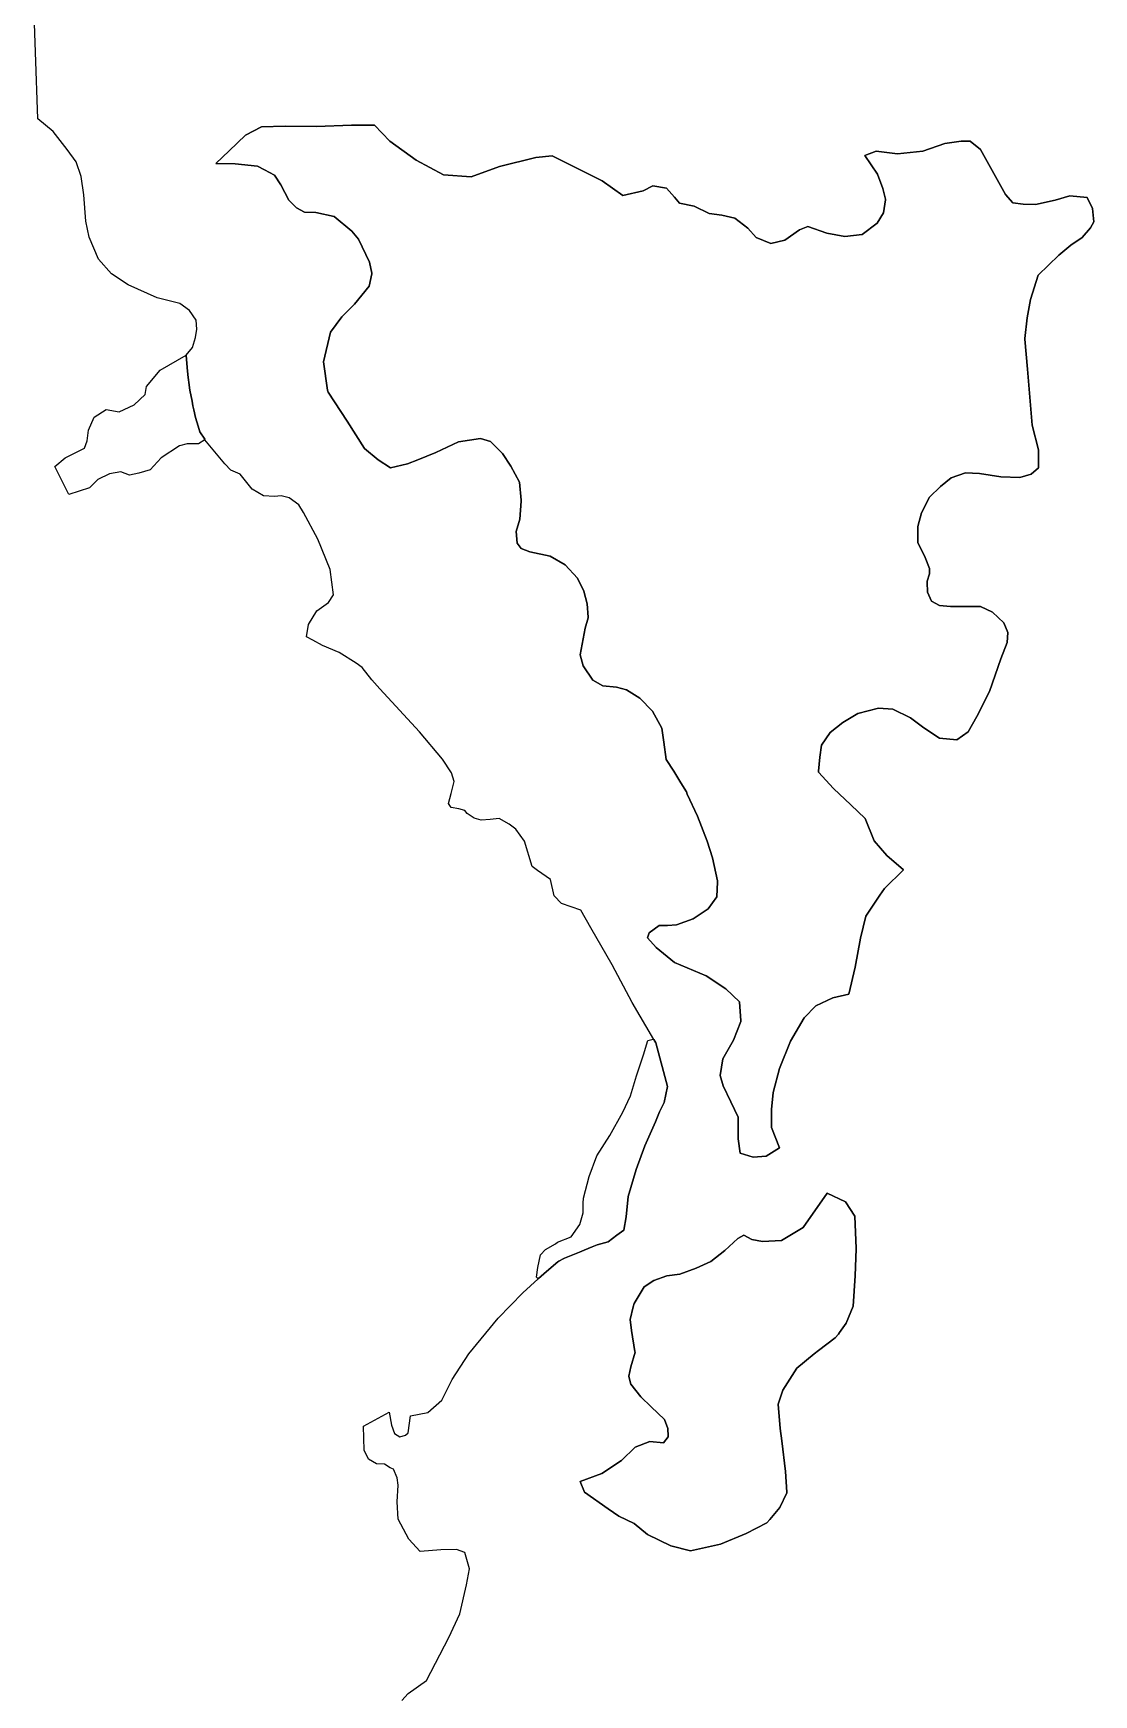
# Model space of a CAD drawing. Header units: inches. Extents: x 288635 to 1232953, y 676945 to 1655780.
# Drawn here: x 403783 to 421047, y 1381854 to 1408887 of the extents above; entities that cross this region are included whole.
import ezdxf

# ---------------------------------------------------------------- set-up
doc = ezdxf.new("R2010")
doc.units = ezdxf.units.IN
doc.header["$MEASUREMENT"] = 0

msp = doc.modelspace()

# ---------------------------------------------------------------- linework, layer by layer
at = {"color": 1}
msp.add_lwpolyline([(409785.4265, 1381763.7737), (409887.0267, 1381873.8405), (410183.3606, 1382085.5076), (410547.428, 1382788.2424), (410725.2284, 1383169.2431), (410835.2953, 1383643.3774), (410886.0954, 1383905.8446), (410809.8952, 1384168.3118), (410674.4283, 1384219.1119), (410420.4278, 1384210.6452), (410081.7604, 1384185.2452), (409895.4934, 1384388.4456), (409726.1597, 1384710.1795), (409710.0361, 1384995.0667), (409725.9111, 1385264.9422), (409710.0361, 1385381.3591), (409646.5359, 1385523.1761), (409595.7358, 1385548.5761), (409502.6023, 1385603.6096), (409371.3687, 1385612.0762), (409240.1351, 1385688.2764), (409172.4017, 1385832.21), (409159.7016, 1386221.6775), (409578.8025, 1386450.2779), (409616.9026, 1386242.8442), (409663.4693, 1386107.3772), (409748.1361, 1386048.1104), (409845.503, 1386077.7438), (409887.8364, 1386115.8439), (409925.9365, 1386391.0111), (410205.3371, 1386446.0446), (410433.9375, 1386649.245), (410603.2712, 1386983.679), (410874.2051, 1387402.7798), (411352.5727, 1387982.7476), (411750.5068, 1388393.3818), (412000.7446, 1388622.4768), (412007.1277, 1388628.062), (412139.5864, 1388740.9453), (412323.5206, 1388897.6969), (412338.1616, 1388910.1742), (412420.4455, 1388951.5493), (412429.3814, 1388956.0426), (412511.4913, 1388990.0013), (412511.4945, 1388990.0027), (412593.9479, 1389024.1035), (412675.0624, 1389057.6506), (412752.3721, 1389089.6241), (412882.066, 1389143.2625), (412963.8188, 1389177.0735), (413142.4129, 1389223.3757), (413284.6792, 1389329.8509), (413396.6595, 1389413.6594), (413436.7625, 1389630.1734), (413469.8355, 1389960.9032), (413598.8201, 1390400.7739), (413737.7266, 1390787.7278), (413913.0134, 1391177.989), (413979.1594, 1391340.0466), (414051.92, 1391488.875), (414106.5647, 1391752.4559), (413918.0287, 1392463.5629), (413886.1912, 1392517.8628), (413535.1512, 1393116.5729), (413207.0672, 1393730.4075), (412857.8165, 1394333.6587), (412699.0662, 1394619.4092), (412381.5655, 1394725.2428), (412265.1486, 1394852.243), (412201.6485, 1395116.8269), (411989.9814, 1395264.9939), (411905.3146, 1395328.494), (411778.3143, 1395741.2448), (411639.6402, 1395935.8532), (411532.96, 1396017.1334), (411365.3196, 1396108.5736), (411223.0794, 1396093.3335), (411075.7591, 1396083.1735), (410958.9188, 1396118.7336), (410847.1586, 1396189.8537), (410806.5185, 1396240.6538), (410709.9983, 1396266.0539), (410588.0781, 1396291.4539), (410542.358, 1396357.4941), (410588.0781, 1396520.0544), (410633.7982, 1396713.0948), (410593.1581, 1396855.3351), (410445.8378, 1397073.7755), (410069.9171, 1397520.8164), (409424.7558, 1398221.8578), (409292.6755, 1398369.1781), (409135.1952, 1398567.2985), (409038.675, 1398638.4186), (408764.3544, 1398811.139), (408490.0339, 1398927.9792), (408332.5536, 1399014.3394), (408230.9534, 1399065.1395), (408266.5135, 1399268.3399), (408398.5937, 1399486.7803), (408591.6341, 1399623.9406), (408672.9143, 1399750.9409), (408617.0342, 1400162.4217), (408413.8337, 1400655.1827), (408180.1533, 1401086.9835), (408109.0331, 1401213.9838), (407951.5528, 1401325.744), (407819.4726, 1401361.3041), (407712.7923, 1401351.1441), (407529.912, 1401361.3041), (407347.0316, 1401467.9843), (407153.9912, 1401711.8248), (407001.5909, 1401777.8649), (406899.9907, 1401879.4651), (406578.9218, 1402269.5783), (406581.8839, 1402278.8629), (406578.9218, 1402283.0592), (406493.9783, 1402403.3959), (406466.6461, 1402495.9049), (406425.1865, 1402636.2297), (406399.2634, 1402757.204), (406382.1737, 1402823.4753), (406368.6613, 1402900.0142), (406329.9363, 1403080.7306), (406315.1982, 1403202.8466), (406310.0556, 1403245.4569), (406304.8776, 1403288.3607), (406292.8946, 1403387.6479), (406278.1145, 1403579.7886), (406272.8633, 1403648.0541), (406271.7278, 1403649.3342), (406376.7497, 1403774.3089), (406422.4698, 1403936.8692), (406447.8698, 1404074.0295), (406435.6778, 1404218.0478), (406327.7276, 1404376.7981), (406168.9773, 1404491.0983), (405800.6765, 1404579.9985), (405330.7756, 1404795.8989), (405057.725, 1404973.6993), (404848.1746, 1405208.6498), (404695.7743, 1405570.6005), (404638.6242, 1405830.951), (404606.8741, 1406256.4019), (404562.424, 1406554.8525), (404481.4075, 1406793.0732), (404335.3572, 1406996.2736), (404106.7567, 1407288.3742), (403859.1062, 1407491.5746), (403782.9061, 1409669.629)], dxfattribs=at)
for points in [[(409337.6419, 1407392.627), (409586.3507, 1407133.3348), (410014.9765, 1406821.1258), (410459.4774, 1406583.0004), (410914.5617, 1406551.2503), (411374.9376, 1406720.584), (411962.3138, 1406863.4593), (412232.1893, 1406889.9176), (412618.4818, 1406699.4173), (413047.1076, 1406487.7502), (413380.4833, 1406244.333), (413713.8589, 1406323.7082), (413867.3176, 1406403.0833), (414089.568, 1406366.0416), (414221.86, 1406217.8746), (414301.2351, 1406122.6244), (414539.3606, 1406074.9993), (414788.0694, 1405953.2908), (414994.4448, 1405926.8324), (415206.1119, 1405879.2073), (415417.779, 1405715.1653), (415550.071, 1405561.7066), (415788.1964, 1405466.4565), (416015.7385, 1405519.3732), (416259.1557, 1405688.7069), (416391.4476, 1405741.6237), (416703.6566, 1405635.7901), (416994.6988, 1405577.5817), (417275.1577, 1405614.6234), (417518.5749, 1405794.5404), (417624.4084, 1405963.8741), (417656.1585, 1406175.5412), (417654.8947, 1406180.5965), (417656.1585, 1406189.0221), (417613.8251, 1406358.3558), (417523.8666, 1406591.1896), (417319.3364, 1406897.9848), (417502.6999, 1406969.2928), (417851.9506, 1406926.9594), (418264.7014, 1406969.2928), (418624.5354, 1407091.0014), (418889.1193, 1407133.3348), (419037.2863, 1407133.3348), (419201.3283, 1406995.7512), (419608.7874, 1406265.4997), (419730.496, 1406127.9161), (419899.8296, 1406106.7494), (420100.9134, 1406101.4577), (420418.414, 1406170.2495), (420656.5395, 1406239.0413), (420936.9984, 1406212.5829), (421026.9569, 1406032.6659), (421047.0494, 1405816.6712), (420995.2068, 1405723.3545), (420857.6232, 1405564.6042), (420672.4145, 1405437.6039), (420476.6225, 1405273.5619), (420143.2468, 1404950.7696), (420016.2465, 1404553.8938), (419963.3298, 1404257.5599), (419926.6188, 1403920.8769), (419927.2841, 1403913.4978), (419926.6188, 1403907.396), (419970.2751, 1403423.2076), (420045.6815, 1402510.3933), (420144.9005, 1402109.5487), (420144.9005, 1401813.4665), (420029.8065, 1401710.2788), (419843.2748, 1401658.6849), (419533.7117, 1401670.5912), (419188.4298, 1401722.1851), (418958.2418, 1401734.0913), (418724.0851, 1401654.7162), (418549.4598, 1401511.8409), (418374.8344, 1401341.1843), (418243.8654, 1401083.215), (418184.334, 1400860.9646), (418180.3653, 1400614.9016), (418180.576, 1400614.4869), (418180.3653, 1400601.4207), (418303.3968, 1400359.3265), (418370.8657, 1400176.7636), (418370.8657, 1400091.0255), (418335.1468, 1399971.9628), (418335.4442, 1399959.4732), (418335.1468, 1399958.4819), (418339.1156, 1399791.7941), (418402.6157, 1399644.95), (418533.5847, 1399577.4811), (418712.1788, 1399561.6061), (418855.0541, 1399557.6373), (419200.3361, 1399557.6373), (419398.774, 1399470.3247), (419585.3056, 1399291.7306), (419648.0326, 1399138.8334), (419636.8994, 1398971.8358), (419533.7117, 1398705.929), (419351.1489, 1398178.0842), (419140.8047, 1397769.3021), (419001.8982, 1397519.2704), (418815.3665, 1397392.2701), (418537.5535, 1397416.0827), (418279.5842, 1397586.7393), (418065.2713, 1397749.4584), (417775.552, 1397888.3649), (417541.3952, 1397908.2087), (417208.0196, 1397816.9272), (416961.9566, 1397674.052), (416755.5812, 1397511.3329), (416612.7059, 1397304.9575), (416584.9246, 1397110.4883), (416565.0808, 1396880.3004), (416566.1426, 1396879.1359), (416565.0808, 1396866.8195), (416811.1438, 1396596.9439), (417092.9256, 1396331.0371), (417327.0823, 1396108.7867), (417469.9576, 1395747.6297), (417680.3018, 1395509.5043), (417950.8113, 1395273.7745), (417638.6787, 1394969.6399), (417565.1547, 1394864.6056), (417335.0198, 1394522.8582), (417250.353, 1394163.0241), (417160.3945, 1393692.0648), (417059.8526, 1393252.8556), (416800.5604, 1393194.6472), (416520.1015, 1393062.3552), (416334.8928, 1392866.5632), (416112.6424, 1392485.5624), (415932.7254, 1392041.0615), (415826.8918, 1391654.7691), (415800.4334, 1391374.3102), (415800.4334, 1391360.8293), (415800.4334, 1391099.143), (415800.4334, 1391085.6621), (415928.5571, 1390752.5406), (415715.7666, 1390617.6003), (415504.0995, 1390601.7253), (415292.4324, 1390665.2254), (415260.6824, 1390898.0592), (415260.6824, 1391239.1207), (415260.6824, 1391252.6016), (415138.9738, 1391501.3104), (415011.9735, 1391760.6026), (414965.6583, 1391930.4251), (415006.6818, 1392202.206), (415181.3072, 1392503.8316), (415303.0158, 1392805.4572), (415302.2218, 1392816.9703), (415303.0158, 1392818.9381), (415281.8491, 1393125.8554), (415059.5986, 1393337.5224), (414736.8063, 1393549.1895), (414223.5136, 1393766.1483), (413921.888, 1394009.5655), (413782.3986, 1394169.72), (413810.7628, 1394250.0851), (413974.8048, 1394371.7936), (414107.0967, 1394371.7936), (414255.2637, 1394382.377), (414525.1392, 1394477.6272), (414768.5564, 1394641.6692), (414911.4317, 1394837.4612), (414922.015, 1395080.8784), (414921.5289, 1395083.1792), (414922.015, 1395094.3593), (414842.6398, 1395470.0684), (414752.6813, 1395739.9439), (414593.931, 1396147.4031), (414429.889, 1396507.2371), (414415.2251, 1396544.8133), (414325.2077, 1396693.725), (414212.4893, 1396880.1901), (414085.489, 1397070.6905), (414048.4473, 1397351.1494), (414014.0514, 1397578.6915), (413863.2386, 1397856.5046), (413656.8632, 1398070.8175), (413439.9044, 1398205.7553), (413275.8624, 1398245.4429), (413053.612, 1398269.2554), (412894.8616, 1398361.8598), (412733.4655, 1398592.0477), (412684.6721, 1398774.381), (412765.2156, 1399208.2764), (412818.1323, 1399374.9642), (412817.3226, 1399385.8947), (412818.1323, 1399388.4451), (412802.2573, 1399602.7581), (412746.6947, 1399811.7793), (412643.507, 1400023.4464), (412439.7774, 1400240.4052), (412196.3602, 1400380.6346), (411865.6304, 1400449.4264), (411725.401, 1400504.989), (411661.9008, 1400592.3017), (411641.8005, 1400778.2294), (411701.5884, 1400980.9883), (411728.0468, 1401274.6764), (411727.3861, 1401280.8235), (411728.0468, 1401288.1573), (411696.1204, 1401585.1968), (411558.5368, 1401844.4889), (411420.9531, 1402050.8644), (411225.1611, 1402246.6564), (411066.4108, 1402294.2815), (410706.5767, 1402241.3647), (410336.1593, 1402066.7394), (410045.1171, 1401945.0308), (409875.7834, 1401881.5307), (409600.6162, 1401818.0306), (409399.5324, 1401945.0308), (409177.282, 1402130.2395), (408891.5314, 1402574.7404), (408584.6141, 1403045.6997), (408574.8106, 1403081.6458), (408505.8689, 1403542.7826), (408624.3184, 1404024.7117), (408807.1512, 1404275.1676), (409012.2037, 1404480.2201), (409251.6521, 1404773.2467), (409295.3084, 1404971.6846), (409293.8961, 1404978.746), (409295.3084, 1404985.1655), (409259.5896, 1405163.7596), (409078.3497, 1405538.1458), (408967.2245, 1405665.1461), (408681.4739, 1405903.2715), (408385.14, 1405972.0633), (408199.9312, 1405977.355), (408067.6393, 1406046.1468), (407945.9307, 1406173.1471), (407813.6388, 1406421.8559), (407713.0969, 1406575.3145), (407549.0549, 1406665.2731), (407432.638, 1406723.4815), (407072.804, 1406760.5233), (406753.3201, 1406765.5944), (406972.2621, 1406974.5845), (407236.846, 1407228.585), (407501.4299, 1407366.1686), (407882.4306, 1407376.7519), (408395.7233, 1407371.4603), (408961.9328, 1407392.627), (409337.6419, 1407392.627)], [(408961.9328, 1407392.627), (408395.7233, 1407371.4603), (407882.4306, 1407376.7519), (407501.4299, 1407366.1686), (407236.846, 1407228.585), (406972.2621, 1406974.5845), (406753.3201, 1406765.5944), (407072.804, 1406760.5233), (407432.638, 1406723.4815), (407549.0549, 1406665.2731), (407713.0969, 1406575.3145), (407813.6388, 1406421.8559), (407945.9307, 1406173.1471), (408067.6393, 1406046.1468), (408199.9312, 1405977.355), (408385.14, 1405972.0633), (408681.4739, 1405903.2715), (408967.2245, 1405665.1461), (409078.3497, 1405538.1458), (409259.5896, 1405163.7596), (409295.3084, 1404985.1655), (409293.8961, 1404978.746), (409295.3084, 1404971.6846), (409251.6521, 1404773.2467), (409012.2037, 1404480.2201), (408807.1512, 1404275.1676), (408624.3184, 1404024.7117), (408505.8689, 1403542.7826), (408574.8106, 1403081.6458), (408584.6141, 1403045.6997), (408891.5314, 1402574.7404), (409177.282, 1402130.2395), (409399.5324, 1401945.0308), (409600.6162, 1401818.0306), (409875.7834, 1401881.5307), (410045.1171, 1401945.0308), (410336.1593, 1402066.7394), (410706.5767, 1402241.3647), (411066.4108, 1402294.2815), (411225.1611, 1402246.6564), (411420.9531, 1402050.8644), (411558.5368, 1401844.4889), (411696.1204, 1401585.1968), (411728.0468, 1401288.1573), (411727.3861, 1401280.8235), (411728.0468, 1401274.6764), (411701.5884, 1400980.9883), (411641.8005, 1400778.2294), (411661.9008, 1400592.3017), (411725.401, 1400504.989), (411865.6304, 1400449.4264), (412196.3602, 1400380.6346), (412439.7774, 1400240.4052), (412643.507, 1400023.4464), (412746.6947, 1399811.7793), (412802.2573, 1399602.7581), (412818.1323, 1399388.4451), (412817.3226, 1399385.8947), (412818.1323, 1399374.9642), (412765.2156, 1399208.2764), (412684.6721, 1398774.381), (412733.4655, 1398592.0477), (412894.8616, 1398361.8598), (413053.612, 1398269.2554), (413275.8624, 1398245.4429), (413439.9044, 1398205.7553), (413656.8632, 1398070.8175), (413863.2386, 1397856.5046), (414014.0514, 1397578.6915), (414048.4473, 1397351.1494), (414085.489, 1397070.6905), (414212.4893, 1396880.1901), (414325.2077, 1396693.725), (414415.2251, 1396544.8133), (414429.889, 1396507.2371), (414593.931, 1396147.4031), (414752.6813, 1395739.9439), (414842.6398, 1395470.0684), (414922.015, 1395094.3593), (414921.5289, 1395083.1792), (414922.015, 1395080.8784), (414911.4317, 1394837.4612), (414768.5564, 1394641.6692), (414525.1392, 1394477.6272), (414255.2637, 1394382.377), (414107.0967, 1394371.7936), (413974.8048, 1394371.7936), (413810.7628, 1394250.0851), (413782.3986, 1394169.72), (413921.888, 1394009.5655), (414223.5136, 1393766.1483), (414736.8063, 1393549.1895), (415059.5986, 1393337.5224), (415281.8491, 1393125.8554), (415303.0158, 1392818.9381), (415302.2218, 1392816.9703), (415303.0158, 1392805.4572), (415181.3072, 1392503.8316), (415006.6818, 1392202.206), (414965.6583, 1391930.4251), (415011.9735, 1391760.6026), (415138.9738, 1391501.3104), (415260.6824, 1391252.6016), (415260.6824, 1391239.1207), (415260.6824, 1390898.0592), (415292.4324, 1390665.2254), (415504.0995, 1390601.7253), (415715.7666, 1390617.6003), (415928.5571, 1390752.5406), (415800.4334, 1391085.6621), (415800.4334, 1391099.143), (415800.4334, 1391360.8293), (415800.4334, 1391374.3102), (415826.8918, 1391654.7691), (415932.7254, 1392041.0615), (416112.6424, 1392485.5624), (416334.8928, 1392866.5632), (416520.1015, 1393062.3552), (416800.5604, 1393194.6472), (417059.8526, 1393252.8556), (417160.3945, 1393692.0648), (417250.353, 1394163.0241), (417335.0198, 1394522.8582), (417565.1547, 1394864.6056), (417638.6787, 1394969.6399), (417950.8113, 1395273.7745), (417680.3018, 1395509.5043), (417469.9576, 1395747.6297), (417327.0823, 1396108.7867), (417092.9256, 1396331.0371), (416811.1438, 1396596.9439), (416565.0808, 1396866.8195), (416566.1426, 1396879.1359), (416565.0808, 1396880.3004), (416584.9246, 1397110.4883), (416612.7059, 1397304.9575), (416755.5812, 1397511.3329), (416961.9566, 1397674.052), (417208.0196, 1397816.9272), (417541.3952, 1397908.2087), (417775.552, 1397888.3649), (418065.2713, 1397749.4584), (418279.5842, 1397586.7393), (418537.5535, 1397416.0827), (418815.3665, 1397392.2701), (419001.8982, 1397519.2704), (419140.8047, 1397769.3021), (419351.1489, 1398178.0842), (419533.7117, 1398705.929), (419636.8994, 1398971.8358), (419648.0326, 1399138.8334), (419585.3056, 1399291.7306), (419398.774, 1399470.3247), (419200.3361, 1399557.6373), (418855.0541, 1399557.6373), (418712.1788, 1399561.6061), (418533.5847, 1399577.4811), (418402.6157, 1399644.95), (418339.1156, 1399791.7941), (418335.1468, 1399958.4819), (418335.4442, 1399959.4732), (418335.1468, 1399971.9628), (418370.8657, 1400091.0255), (418370.8657, 1400176.7636), (418303.3968, 1400359.3265), (418180.3653, 1400601.4207), (418180.576, 1400614.4869), (418180.3653, 1400614.9016), (418184.334, 1400860.9646), (418243.8654, 1401083.215), (418374.8344, 1401341.1843), (418549.4598, 1401511.8409), (418724.0851, 1401654.7162), (418958.2418, 1401734.0913), (419188.4298, 1401722.1851), (419533.7117, 1401670.5912), (419843.2748, 1401658.6849), (420029.8065, 1401710.2788), (420144.9005, 1401813.4665), (420144.9005, 1402109.5487), (420045.6815, 1402510.3933), (419970.2751, 1403423.2076), (419926.6188, 1403907.396), (419927.2841, 1403913.4978), (419926.6188, 1403920.8769), (419963.3298, 1404257.5599), (420016.2465, 1404553.8938), (420143.2468, 1404950.7696), (420476.6225, 1405273.5619), (420672.4145, 1405437.6039), (420857.6232, 1405564.6042), (420995.2068, 1405723.3545), (421047.0494, 1405816.6712), (421026.9569, 1406032.6659), (420936.9984, 1406212.5829), (420656.5395, 1406239.0413), (420418.414, 1406170.2495), (420100.9134, 1406101.4577), (419899.8296, 1406106.7494), (419730.496, 1406127.9161), (419608.7874, 1406265.4997), (419201.3283, 1406995.7512), (419037.2863, 1407133.3348), (418889.1193, 1407133.3348), (418624.5354, 1407091.0014), (418264.7014, 1406969.2928), (417851.9506, 1406926.9594), (417502.6999, 1406969.2928), (417319.3364, 1406897.9848), (417523.8666, 1406591.1896), (417613.8251, 1406358.3558), (417656.1585, 1406189.0221), (417654.8947, 1406180.5965), (417656.1585, 1406175.5412), (417624.4084, 1405963.8741), (417518.5749, 1405794.5404), (417275.1577, 1405614.6234), (416994.6988, 1405577.5817), (416703.6566, 1405635.7901), (416391.4476, 1405741.6237), (416259.1557, 1405688.7069), (416015.7385, 1405519.3732), (415788.1964, 1405466.4565), (415550.071, 1405561.7066), (415417.779, 1405715.1653), (415206.1119, 1405879.2073), (414994.4448, 1405926.8324), (414788.0694, 1405953.2908), (414539.3606, 1406074.9993), (414301.2351, 1406122.6244), (414221.86, 1406217.8746), (414089.568, 1406366.0416), (413867.3176, 1406403.0833), (413713.8589, 1406323.7082), (413380.4833, 1406244.333), (413047.1076, 1406487.7502), (412618.4818, 1406699.4173), (412232.1893, 1406889.9176), (411962.3138, 1406863.4593), (411374.9376, 1406720.584), (410914.5617, 1406551.2503), (410459.4774, 1406583.0004), (410014.9765, 1406821.1258), (409586.3507, 1407133.3348), (409337.6419, 1407392.627), (408961.9328, 1407392.627)], [(406399.2634, 1402757.204), (406425.1865, 1402636.2297), (406466.6461, 1402495.9049), (406493.9783, 1402403.3959), (406578.9218, 1402283.0592), (406581.8839, 1402278.8629), (406578.9218, 1402269.5783), (406471.1182, 1402209.0455), (406291.2012, 1402209.0455), (406164.201, 1402172.0037), (405867.867, 1401976.2117), (405687.95, 1401785.7113), (405502.7413, 1401727.5028), (405349.2827, 1401695.7528), (405211.6991, 1401748.6695), (405026.4904, 1401716.9195), (404835.99, 1401626.961), (404698.4064, 1401489.3774), (404365.0307, 1401383.5438), (404137.4886, 1401838.6281), (404303.0779, 1401979.1154), (404619.0312, 1402134.962), (404661.3646, 1402256.6706), (404682.5313, 1402431.2959), (404777.7815, 1402637.6713), (404968.295, 1402766.6822), (405179.949, 1402727.6298), (405428.6578, 1402838.7551), (405606.1156, 1403009.3739), (405624.4499, 1403140.3807), (405851.992, 1403404.9645), (406271.7278, 1403649.3342), (406272.8633, 1403648.0541), (406278.1145, 1403579.7886), (406292.8946, 1403387.6479), (406304.8776, 1403288.3607), (406310.0556, 1403245.4569), (406315.1982, 1403202.8466), (406329.9363, 1403080.7306), (406368.6613, 1402900.0142), (406382.1737, 1402823.4753), (406399.2634, 1402757.204)], [(412007.1277, 1388628.062), (412000.7446, 1388622.4768), (411977.5384, 1388651.1819), (411996.5884, 1388803.5822), (412038.9218, 1389011.0159), (412119.3553, 1389099.9161), (412284.4557, 1389190.9329), (412318.829, 1389217.5337), (412538.4562, 1389305.2332), (412682.3898, 1389506.3169), (412733.1899, 1389692.5839), (412737.4595, 1389854.8281), (412739.5399, 1389933.8844), (412834.7901, 1390287.3685), (412955.4403, 1390623.9191), (413170.2824, 1390951.8708), (413381.9495, 1391332.2101), (413504.3195, 1391600.1013), (413603.5385, 1391924.2165), (413715.9866, 1392264.8682), (413785.4399, 1392499.6864), (413876.9373, 1392518.178), (413885.1591, 1392518.0339), (413886.1912, 1392517.8628), (413918.0287, 1392463.5629), (414106.5647, 1391752.4559), (414051.92, 1391488.875), (413979.1594, 1391340.0466), (413913.0134, 1391177.989), (413737.7266, 1390787.7278), (413598.8201, 1390400.7739), (413469.8355, 1389960.9032), (413436.7625, 1389630.1734), (413396.6595, 1389413.6594), (413284.6792, 1389329.8509), (413142.4129, 1389223.3757), (412963.8188, 1389177.0735), (412882.066, 1389143.2625), (412752.3721, 1389089.6241), (412675.0624, 1389057.6506), (412593.9479, 1389024.1035), (412511.4945, 1388990.0027), (412511.4913, 1388990.0013), (412429.3814, 1388956.0426), (412420.4455, 1388951.5493), (412338.1616, 1388910.1742), (412323.5206, 1388897.6969), (412139.5864, 1388740.9453), (412007.1277, 1388628.062)], [(417155.9627, 1389639.8436), (417179.5048, 1389114.0716), (417179.7753, 1389108.03), (417163.9002, 1388671.4666), (417128.1814, 1388175.3719), (417017.0562, 1387901.5276), (416907.3606, 1387746.8896), (416889.2647, 1387721.3798), (416834.7991, 1387659.9315), (416564.8978, 1387455.8597), (416497.3676, 1387401.0419), (416210.5164, 1387168.1893), (415982.9742, 1386808.3553), (415909.1562, 1386581.6281), (415939.9296, 1386184.9187), (415969.3041, 1385984.6175), (416028.8354, 1385484.554), (416047.9883, 1385151.2944), (416048.6792, 1385139.2721), (415936.4793, 1384902.4055), (415776.0867, 1384705.1092), (415723.2411, 1384651.1148), (415385.8967, 1384480.4582), (414973.1458, 1384305.8329), (414481.0199, 1384198.6764), (414159.5505, 1384278.0516), (413782.5185, 1384460.6144), (413564.2368, 1384643.1773), (413314.205, 1384762.24), (413143.5484, 1384877.334), (412754.6102, 1385151.1783), (412688.0377, 1385323.6935), (413036.392, 1385456.7727), (413357.8614, 1385667.1169), (413584.0806, 1385881.4298), (413818.2373, 1385972.7112), (414044.4565, 1385952.8674), (414119.8629, 1386048.1176), (414119.4911, 1386061.1289), (414115.8941, 1386187.0241), (414056.3628, 1386333.8682), (413842.0498, 1386536.2748), (413675.362, 1386702.9627), (413508.6742, 1386905.3693), (413476.9241, 1387032.3696), (413478.422, 1387039.859), (413508.6742, 1387191.1199), (413580.1118, 1387429.2454), (413578.7103, 1387438.0547), (413524.5492, 1387778.4961), (413500.7366, 1387957.0902), (413501.8962, 1387961.8737), (413551.2721, 1388165.5491), (413564.2368, 1388219.0282), (413726.9558, 1388492.8725), (413885.7062, 1388592.0915), (414096.0503, 1388667.4979), (414306.3945, 1388695.2792), (414576.27, 1388794.4981), (414814.3955, 1388905.6233), (415040.6147, 1389084.2174), (415254.9277, 1389278.6866), (415350.1778, 1389334.2492), (415481.1469, 1389262.8116), (415651.8034, 1389231.0615), (415965.3353, 1389246.9365), (416314.586, 1389457.2807), (416707.4931, 1390016.8756), (417005.1499, 1389874.0003), (417155.9627, 1389639.8436)], [(416314.586, 1389457.2807), (415965.3353, 1389246.9365), (415651.8034, 1389231.0615), (415481.1469, 1389262.8116), (415350.1778, 1389334.2492), (415254.9277, 1389278.6866), (415040.6147, 1389084.2174), (414814.3955, 1388905.6233), (414576.27, 1388794.4981), (414306.3945, 1388695.2792), (414096.0503, 1388667.4979), (413885.7062, 1388592.0915), (413726.9558, 1388492.8725), (413564.2368, 1388219.0282), (413551.2721, 1388165.5491), (413501.8962, 1387961.8737), (413500.7366, 1387957.0902), (413524.5492, 1387778.4961), (413578.7103, 1387438.0547), (413580.1118, 1387429.2454), (413508.6742, 1387191.1199), (413478.422, 1387039.859), (413476.9241, 1387032.3696), (413508.6742, 1386905.3693), (413675.362, 1386702.9627), (413842.0498, 1386536.2748), (414056.3628, 1386333.8682), (414115.8941, 1386187.0241), (414119.4911, 1386061.1289), (414119.8629, 1386048.1176), (414044.4565, 1385952.8674), (413818.2373, 1385972.7112), (413584.0806, 1385881.4298), (413357.8614, 1385667.1169), (413036.392, 1385456.7727), (412688.0377, 1385323.6935), (412754.6102, 1385151.1783), (413143.5484, 1384877.334), (413314.205, 1384762.24), (413564.2368, 1384643.1773), (413782.5185, 1384460.6144), (414159.5505, 1384278.0516), (414481.0199, 1384198.6764), (414973.1458, 1384305.8329), (415385.8967, 1384480.4582), (415723.2411, 1384651.1148), (415776.0867, 1384705.1092), (415936.4793, 1384902.4055), (416048.6792, 1385139.2721), (416047.9883, 1385151.2944), (416028.8354, 1385484.554), (415969.3041, 1385984.6175), (415939.9296, 1386184.9187), (415909.1562, 1386581.6281), (415982.9742, 1386808.3553), (416210.5164, 1387168.1893), (416497.3676, 1387401.0419), (416564.8978, 1387455.8597), (416834.7991, 1387659.9315), (416889.2647, 1387721.3798), (416907.3606, 1387746.8896), (417017.0562, 1387901.5276), (417128.1814, 1388175.3719), (417163.9002, 1388671.4666), (417179.7753, 1389108.03), (417179.5048, 1389114.0716), (417155.9627, 1389639.8436), (417005.1499, 1389874.0003), (416707.4931, 1390016.8756), (416314.586, 1389457.2807)]]:
    msp.add_lwpolyline(points, close=True, dxfattribs=at)

doc.saveas('drawing.dxf')
